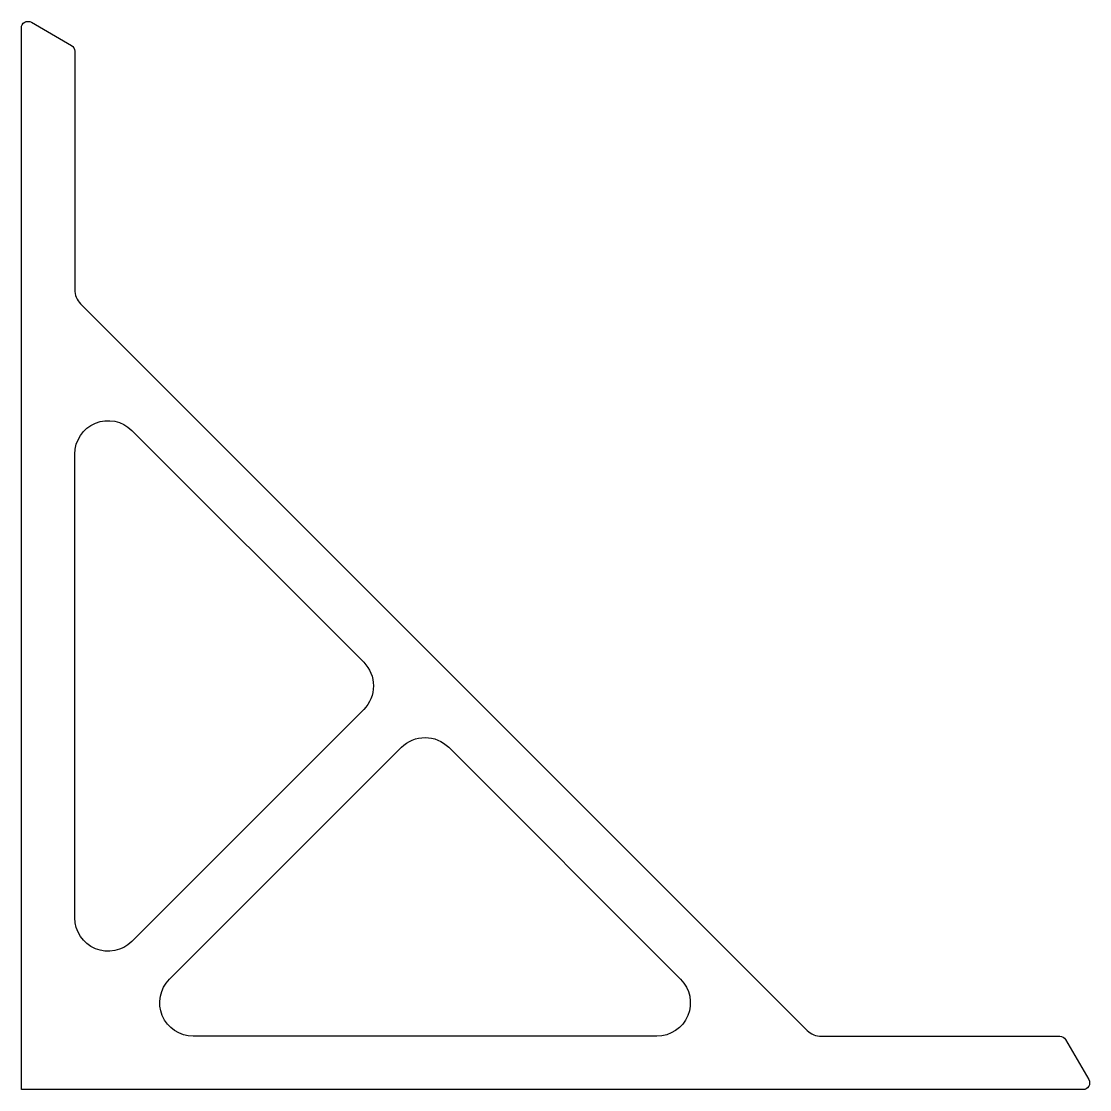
# Model space of a CAD drawing. Extents: x 671 to 751, y 245.6 to 325.6.
import ezdxf

# ---------------------------------------------------------------- set-up
doc = ezdxf.new("R2010")
doc.units = 0
doc.layers.get('0').update_dxf_attribs({"linetype": 'CONTINUOUS'})

msp = doc.modelspace()

# ---------------------------------------------------------------- linework, layer by layer
for points in [[(671.744, 325.492), (674.744, 323.76, -0.267949), (674.994, 323.327), (674.994, 305.473, 0.198912), (675.434, 304.413), (729.848, 249.998, 0.198912), (730.908, 249.559), (748.762, 249.559, -0.267949), (749.195, 249.309), (750.927, 246.309, -0.57735), (750.494, 245.559), (670.994, 245.559), (670.994, 325.059, -0.57735)], [(674.994, 258.423), (674.994, 293.16, -0.668179), (679.262, 294.927), (696.63, 277.559, -0.414214), (696.63, 274.024), (679.262, 256.655, -0.668179)], [(699.459, 271.195, -0.414214), (702.994, 271.195), (720.362, 253.827, -0.668179), (718.595, 249.559), (683.858, 249.559, -0.668179), (682.09, 253.827)]]:
    msp.add_lwpolyline(points, format="xyb", close=True)

doc.saveas('drawing.dxf')
